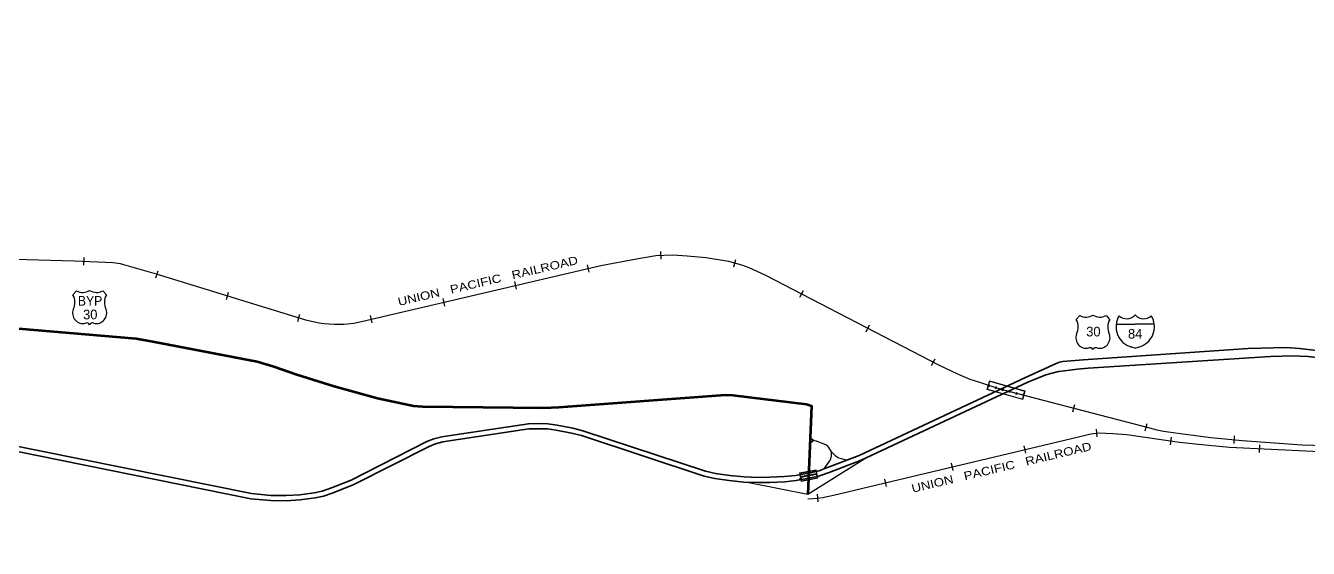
# Model space of a CAD drawing. Header units: feet. Extents: x -481249 to -254670, y -730376 to -544252.
# Drawn here: x -374898 to -356234, y -715384 to -707787 of the extents above; entities that cross this region are included whole.
import ezdxf
from ezdxf.enums import TextEntityAlignment as Align

# ---------------------------------------------------------------- set-up
doc = ezdxf.new("R2010")
doc.units = ezdxf.units.FT
doc.header["$LTSCALE"] = 70
doc.header["$PDMODE"] = 32
doc.header["$PDSIZE"] = 35
doc.linetypes.add('DOTTED', pattern=[1.5, 0.3, -1.2])
for name, color, linetype, lineweight in [('15', 7, 'Continuous', 25), ('16', 7, 'Continuous', 25), ('18', 7, 'Continuous', 35), ('19', 7, 'Continuous', 25), ('20', 7, 'Continuous', 70), ('34', 7, 'Continuous', 25), ('39', 7, 'Continuous', 13), ('55', 7, 'Continuous', 13)]:
    doc.layers.add(name, color=color, linetype=linetype, lineweight=lineweight)

msp = doc.modelspace()

# ---------------------------------------------------------------- linework, layer by layer
at = {"layer": '15'}
for p, q in [((-358756.41, -711996.51), (-358753.51, -711993.6)), ((-358750.34, -711995.98), (-358753.77, -711993.6)), ((-359029.12, -712127.98), (-358752.71, -712127.98)), ((-358752.71, -712473.56), (-358816.6, -712455.6)), ((-358753.24, -712473.82), (-358689.61, -712455.08))]:
    msp.add_line(p, q, dxfattribs=at)
msp.add_lwpolyline([(-358477.35, -712127.98), (-358753.24, -712127.98), (-358752.71, -712127.98)], dxfattribs=at)
for centre, radius, start, end in [((-358726.49, -712163.08), 306.13, 148.44436, 254.43378), ((-358875.09, -711880.48), 165.66, 227.34248, 315.8117), ((-358631.4, -711880.48), 165.66, 224.18831, 312.69403), ((-358780, -712163.08), 306.13, 283.08087, 31.62484)]:
    msp.add_arc(centre, radius, start, end, dxfattribs=at)
at = {"layer": '16'}
for p, q in [((-374209.87, -711698.95), (-374158.56, -711640.19)), ((-373966.8, -711634.22), (-373967.08, -711634.42)), ((-373774.71, -711640.1), (-373723.32, -711698.95)), ((-359611.4, -712057.92), (-359560.09, -711999.16)), ((-359368.33, -711993.19), (-359368.61, -711993.39)), ((-359176.24, -711999.07), (-359124.85, -712057.92))]:
    msp.add_line(p, q, dxfattribs=at)
for centre, radius, start, end in [((-374067.48, -711482.53), 182.07, 239.97227, 303.45418), ((-373865.7, -711483.03), 181.52, 236.33975, 300.08743), ((-373865.71, -711482.53), 182.07, 236.54582, 236.59441), ((-374402.85, -711809.58), 222.05, 332.97043, 29.75871), ((-373530.35, -711809.58), 222.05, 150.24129, 207.02957), ((-374063.66, -711964.48), 151.42, 159.09177, 283.81923), ((-373869.54, -711964.48), 151.42, 256.18077, 20.90823), ((-359469.01, -711841.5), 182.07, 239.97227, 303.45418), ((-359267.23, -711842), 181.52, 236.33975, 300.08743), ((-359267.24, -711841.5), 182.07, 236.54582, 236.59441), ((-359804.38, -712168.55), 222.05, 332.97043, 29.75871), ((-358931.88, -712168.55), 222.05, 150.24129, 207.02957), ((-359465.19, -712323.45), 151.42, 159.09177, 283.81923), ((-359271.07, -712323.45), 151.42, 256.18077, 20.90823)]:
    msp.add_arc(centre, radius, start, end, dxfattribs=at)
for centre, major_axis, start_param, end_param in [((-374008.32, -712163.3), (-19.56, 51.67), 4.95877769, 6.28318531), ((-373924.87, -712163.3), (19.56, 51.67), 0, 1.32637542), ((-359409.85, -712522.27), (-19.56, 51.67), 4.95877769, 6.28318531), ((-359326.4, -712522.27), (19.56, 51.67), 0, 1.32637542)]:
    msp.add_ellipse(centre, major_axis=major_axis, ratio=0.929097, start_param=start_param, end_param=end_param, dxfattribs=at)
at = {"layer": '18'}
for points in [[(-360348.47, -712899.97), (-359905.61, -712697.31), (-359854.14, -712679.37), (-359807.1, -712669.96), (-359512.61, -712644.03), (-357111.31, -712479.41), (-356555, -712467.05), (-356360.34, -712476.98), (-355858.1, -712535.31), (-352681.89, -712887.42)], [(-360316.69, -712967.9), (-360054.05, -712860.56), (-359980.15, -712840.32), (-359870.6, -712815.85), (-359705.97, -712792.32), (-359595.43, -712780.56), (-359437.85, -712764.08), (-356783.27, -712593.35), (-356452.07, -712585.22), (-356353.29, -712589.93), (-356235.69, -712596.99), (-355698.21, -712656.34), (-352683.85, -713016.97)], [(-375147.07, -713875.33), (-374715.54, -713960.55), (-371610.15, -714587.84), (-371328.57, -714614.47), (-371106.58, -714616.65), (-370909.79, -714605.05), (-370698.04, -714576.81), (-370585.11, -714553.27), (-370448.65, -714506.19), (-370271.23, -714434.79), (-370161.61, -714393.2), (-369058.18, -713832.95), (-368959.68, -713794.22), (-368841.73, -713762.33), (-368714.72, -713742.37), (-367580.66, -713574.01), (-367433.47, -713570.27), (-367298.33, -713574.01), (-367165.83, -713592.97), (-366938.36, -713635.22), (-366789.2, -713673.68), (-365007.33, -714261.89), (-364858.54, -714294.33), (-364652.67, -714324.94), (-364440.92, -714346.13), (-364240.94, -714353.19), (-364070.37, -714350.82), (-363854.52, -714340.09), (-363697.46, -714324.94), (-363638.05, -714316.35), (-363476.71, -714286.04), (-363399.82, -714269.14), (-363350.31, -714255.74), (-363231.62, -714209.59), (-362768.9, -714032.31), (-360348.47, -712899.97)], [(-375159.26, -713949.37), (-374730.23, -714034.1), (-371621.14, -714662.14), (-371332.48, -714689.44), (-371104.74, -714691.67), (-370902.62, -714679.76), (-370685.41, -714650.79), (-370565.15, -714625.72), (-370422.4, -714576.47), (-370243.92, -714504.65), (-370131.24, -714461.9), (-369027.41, -713901.44), (-368936.1, -713865.54), (-368826.08, -713835.79), (-368703.39, -713816.51), (-367574.18, -713648.87), (-367433.55, -713645.3), (-367304.7, -713648.86), (-367178, -713666.99), (-366954.59, -713708.49), (-366810.34, -713745.68), (-365027.13, -714334.34), (-364872.06, -714368.14), (-364661.92, -714399.39), (-364445.98, -714421), (-364241.74, -714428.21), (-364067.99, -714425.79), (-363849.05, -714414.91), (-363686.92, -714399.27), (-363455.5, -714355.86), (-363381.18, -714340.24), (-363356.14, -714333.83), (-363331.14, -714324.48), (-363205.66, -714279.96), (-362739.56, -714101.38), (-360316.69, -712967.9)]]:
    msp.add_lwpolyline(points, dxfattribs=at)
at = {"layer": '19'}
for q in [(-363486.23, -713858.49), (-363483.03, -713783.34)]:
    msp.add_line((-363431.54, -713816), q, dxfattribs=at)
for points in [[(-363173.49, -713982.73), (-363209.78, -713919.47), (-363225.94, -713900.64), (-363239.99, -713888.34), (-363255.34, -713880.05), (-363378.97, -713829.8), (-363388.67, -713826.51), (-363396.02, -713824.45), (-363431.54, -713816)], [(-364400.02, -714422.62), (-363517.51, -714594.15), (-362685.08, -714075.89)], [(-363279.96, -714228.39), (-363199.2, -714117.14), (-363188.9, -714098.89), (-363181.23, -714080.81), (-363170.97, -714040.66), (-363170.03, -714012.86), (-363173.49, -713982.73)], [(-362956.17, -714104.06), (-363028.68, -714084.2), (-363063.85, -714073.05), (-363075.42, -714067.72), (-363089.83, -714059.49), (-363105.99, -714048.3), (-363173.49, -713982.73)]]:
    msp.add_lwpolyline(points, dxfattribs=at)
at = {"layer": '20'}
for points in [[(-384703.02, -710074.26), (-384459.92, -710146.69), (-384314.06, -710196.12), (-383631.81, -710452.68), (-383530.21, -710484.09), (-383448.32, -710509.18), (-378695.67, -711853), (-378374.5, -711902.69), (-373291.36, -712335.94), (-373046.07, -712378.29), (-371531.3, -712669.99), (-371302.11, -712735.35), (-370954.18, -712855.65), (-370407.14, -713027.52), (-369780.1, -713200.78), (-369779.53, -713200.92)], [(-369779.53, -713200.92), (-369254, -713314.93), (-369124.19, -713324.44), (-367362.2, -713341.1), (-367141.38, -713333.76), (-364782.5, -713155.53), (-364701.75, -713154.88), (-364607.64, -713159.58), (-363534.87, -713286.69), (-363463.11, -713314.8), (-363517.51, -714594.15)]]:
    msp.add_lwpolyline(points, dxfattribs=at)
at = {"layer": '34'}
for p, q in [((-365652.98, -711181.49), (-365657.3, -711070.96)), ((-374051.05, -711265.78), (-374045.99, -711155.28)), ((-366696.86, -711370.5), (-366722.06, -711262.81)), ((-364593.31, -711289.99), (-364563.96, -711183.34)), ((-373002.44, -711454), (-372969.99, -711348.26)), ((-367754.67, -711615.41), (-367779.88, -711507.71)), ((-363632.77, -711734.62), (-363581.94, -711636.38)), ((-371976.64, -711766.05), (-371944.19, -711660.31)), ((-368798.07, -711862.3), (-368823.28, -711754.6)), ((-370939.39, -712087.08), (-370906.94, -711981.34)), ((-369855.88, -712107.21), (-369881.09, -711999.51)), ((-362669.61, -712235.88), (-362618.78, -712137.64)), ((-361716.1, -712726.27), (-361665.28, -712628.03)), ((-359659.32, -713398.01), (-359631.43, -713290.98)), ((-359306.96, -713763.22), (-359315.07, -713652.91)), ((-358609.26, -713674.28), (-358581.37, -713567.24)), ((-358240.31, -713878.01), (-358224.84, -713768.49)), ((-357314.97, -713859.31), (-357307.37, -713748.96)), ((-356942.39, -713881.65), (-356947.92, -713992.12)), ((-360342.93, -714002.56), (-360368.55, -713894.96)), ((-361399.8, -714251.5), (-361425.42, -714143.9)), ((-362372.36, -714483.74), (-362397.98, -714376.14)), ((-363367.77, -714706.68), (-363378.1, -714596.56))]:
    msp.add_line(p, q, dxfattribs=at)
at = {"layer": '34', "lineweight": 13}
for p, q in [((-360910.66, -713075.53), (-360875.2, -712949.91)), ((-360900.64, -713069.49), (-360869.67, -712959.78)), ((-360388.63, -713220.72), (-360353.28, -713095.49))]:
    msp.add_line(p, q, dxfattribs=at)
for points in [[(-378327.15, -711088.25), (-374187.5, -711205.97), (-373622.91, -711231.83), (-373524.09, -711245.96), (-373472.35, -711260.52), (-372996.69, -711397.07), (-370827.41, -712062.75), (-370626.72, -712107.51), (-370552.62, -712116.93), (-370406.75, -712126.34), (-370270.29, -712126.34), (-370212.65, -712123.98), (-370124.42, -712112.22), (-370011.49, -712088.68), (-366527.46, -711273.23), (-366010.7, -711175.34), (-365726.81, -711130.84), (-365479.62, -711121.16), (-365271.95, -711132.97), (-364995.2, -711159.62), (-364670.28, -711210.61), (-364482.06, -711262.4), (-364375.67, -711304.69), (-364269.7, -711349.53), (-364133.24, -711415.45), (-361604.35, -712723.85), (-361419.97, -712811.34), (-361295.28, -712865.48), (-361157.64, -712924.31), (-361035.3, -712966.68), (-360931.78, -712999.64), (-360687.09, -713074.97), (-358545.55, -713632.89), (-358439.08, -713661.12), (-358342.62, -713679.95), (-358060.89, -713722.34), (-357651.51, -713774.12), (-357198.23, -713819.84)], [(-360875.2, -712949.91), (-360391.54, -713086.42), (-360353.28, -713095.49)], [(-360910.51, -713075.02), (-360424.21, -713212.28), (-360388.63, -713220.72)], [(-360394.24, -713211.17), (-360422.2, -713204.53), (-360900.64, -713069.49)], [(-360869.67, -712959.78), (-360393.55, -713094.17), (-360363.24, -713101.35), (-360394.24, -713211.17)], [(-363518.31, -714667.51), (-363367.78, -714653.39), (-363304.28, -714643.97), (-363232.76, -714630.94), (-363142.01, -714611.12), (-362615.71, -714486), (-359477.98, -713738.95), (-359396.6, -713721.93), (-359320.17, -713710.55), (-359276.53, -713707.34), (-359180.21, -713709.36), (-359079.47, -713713.82), (-358874.93, -713731.75), (-358107.94, -713840.03), (-357879.96, -713864.98), (-357382.78, -713915.73)], [(-354660.62, -713874.16), (-354748.84, -713907.11), (-354780.61, -713915.35), (-354834.48, -713922.03), (-355441.72, -713957.72), (-355911.67, -713979.43), (-356167.54, -713976.55), (-357382.78, -713915.73)], [(-357198.23, -713819.84), (-356323.41, -713880.05), (-355984.03, -713891.81), (-355772.28, -713891.81), (-355257.71, -713874.57), (-354787.03, -713840.68), (-354755.9, -713843.56), (-354725.32, -713850.62), (-354660.62, -713874.16)]]:
    msp.add_lwpolyline(points, dxfattribs=at)
at = {"layer": '34'}
for points in [[(-378327.11, -711087.15), (-374187.46, -711204.87), (-373622.81, -711230.73), (-373523.86, -711244.88), (-373472.05, -711259.46), (-372996.38, -711396.02), (-370827.13, -712061.69), (-370626.53, -712106.43), (-370552.52, -712115.83), (-370406.71, -712125.24), (-370270.31, -712125.24), (-370212.75, -712122.88), (-370124.61, -712111.13), (-370011.73, -712087.61), (-366527.69, -711272.15), (-366010.89, -711174.26), (-365726.92, -711129.74), (-365479.61, -711120.06), (-365271.87, -711131.87), (-364995.06, -711158.53), (-364670.05, -711209.53), (-364481.71, -711261.36), (-364375.25, -711303.67), (-364269.25, -711348.53), (-364132.75, -711414.47), (-361603.86, -712722.86), (-361419.52, -712810.34), (-361294.84, -712864.47), (-361157.24, -712923.28), (-361034.95, -712965.64), (-360931.45, -712998.59), (-360686.79, -713073.91), (-358545.27, -713631.83), (-358438.83, -713660.05), (-358342.43, -713678.87), (-358060.74, -713721.25), (-357651.39, -713773.03), (-357198.12, -713818.75)], [(-363518.41, -714666.41), (-363367.91, -714652.3), (-363304.46, -714642.88), (-363232.98, -714629.86), (-363142.25, -714610.05), (-362615.96, -714484.93), (-359478.22, -713737.88), (-359396.79, -713720.85), (-359320.29, -713709.46), (-359276.56, -713706.24), (-359180.17, -713708.26), (-359079.4, -713712.72), (-358874.8, -713730.66), (-358107.8, -713838.94), (-357879.84, -713863.89), (-357382.67, -713914.64)], [(-354660.24, -713875.19), (-354748.51, -713908.16), (-354780.4, -713916.43), (-354834.38, -713923.13), (-355441.66, -713958.82), (-355911.65, -713980.53), (-356167.57, -713977.65), (-357382.83, -713916.83)], [(-357198.15, -713818.74), (-356323.35, -713878.95), (-355984.01, -713890.71), (-355772.3, -713890.71), (-355257.77, -713873.47), (-354787.02, -713839.58), (-354755.72, -713842.47), (-354725.01, -713849.56), (-354660.24, -713873.13)]]:
    msp.add_lwpolyline(points, dxfattribs=at)
at = {"layer": '34', "linetype": 'DOTTED', "lineweight": 100}
msp.add_arc((-358926.29, -706972.42), 6349.9, 251.96462, 256.81195, dxfattribs=at)
at = {"layer": '39'}
for points in [[(-352556.11, -704822.83), (-353035.61, -704737.86), (-353703.16, -704706.19), (-354174.59, -704669.92), (-354395.37, -704485.7), (-354907.11, -704466.76), (-355041.94, -704512.52), (-355752.81, -704442.02), (-356340.08, -704395.71), (-356566.48, -704415.82), (-356925.19, -704565.9), (-357030.54, -704754.47), (-357119.46, -705031.51), (-356994.44, -705991.72), (-356712.23, -706321.32), (-356297.99, -706763.45), (-355637.66, -707089.62), (-355010.75, -707156.65), (-354750.24, -707243.36), (-354609.42, -707424.19), (-354455.8, -707673.39), (-354346.3, -707815.59), (-354069.58, -708229.28), (-353891.55, -708454.85), (-353675.4, -708787.31), (-353674.06, -708937.65), (-353704.06, -709163.61), (-353799.78, -709372.38), (-353985.62, -709587.61), (-354179.93, -709716.51), (-354384.17, -709841.22), (-354780.53, -710197.09), (-355096.67, -710766.8), (-355245.94, -711289.31), (-355206.84, -711566.57), (-355019.57, -712287.35), (-355027.9, -712531.73), (-354915.4, -712956.58), (-354642.69, -713257.96), (-354577.92, -713214.99), (-354546.58, -713139.37), (-354541.34, -713069.32), (-354469.6, -713084.6), (-354204.77, -713492.06), (-354149.53, -713761.59), (-354217.14, -713964.85), (-354199.34, -714089.42), (-353930.26, -714256.45), (-353689.51, -714216.55), (-353581.12, -714308.63), (-353386.84, -714520.45), (-353066.4, -714724.45), (-352835.49, -714900.84), (-352716.18, -715044.11)], [(-362779.1, -705750.68), (-362765.98, -705574.54), (-362705.97, -705461.34), (-362579.52, -705437.49), (-362488.99, -705521.24), (-362468.73, -705619.8), (-362354.18, -705589.73), (-362297.96, -705464.44), (-362272.04, -705356.66), (-362092.05, -705245.56), (-361519, -705191.4), (-361230.58, -705170.37), (-361055.68, -705121.3), (-361002.48, -705054.08), (-360960.57, -704946.58), (-360821.25, -704872.85), (-360800.5, -704831.12), (-360725.33, -704878.53), (-360622.52, -704946.46), (-360370.48, -704946.84), (-360052.59, -705068.62), (-359654.42, -705175.77), (-358786.04, -705275.07), (-358485.82, -705378.5), (-357963.1, -705567.99), (-357681.49, -705931.65), (-357456.62, -706336.41), (-357160.56, -706900.75), (-356754.69, -707250.55), (-356489.6, -707417.51), (-355989.47, -707640.67), (-355730.52, -707815.54), (-355428.05, -708017.22), (-355038.39, -708040.04), (-354739.36, -708097.36), (-354287.74, -708461.98), (-354034.59, -708851.2), (-354404.82, -709425.98), (-354755.69, -709810.7), (-354943.86, -709931.69), (-355221.94, -710385.81), (-355363.37, -710804.24), (-355478.58, -711323.34), (-355395.75, -711841.87), (-355145.67, -712517.65), (-355161.02, -712820.02), (-355096.9, -713039.6), (-354910.12, -713223.23), (-354390.51, -713589.04), (-354369.57, -713761.77), (-354414.97, -713953.38), (-354364.35, -714144.67), (-354199.32, -714313.89), (-353766.06, -714586), (-353401.95, -714808.8), (-353219.86, -714918.19), (-353005.98, -715040.17), (-352917.45, -715123.88), (-352860.24, -715168.97), (-352810.34, -715288.09), (-352723.47, -715383.65)]]:
    msp.add_spline(points, degree=3, dxfattribs=at)
at = {"layer": '55'}
msp.add_line((-363627.32, -714350.25), (-363381.8, -714303.17), dxfattribs=at)
for points in [[(-363639.09, -714288.87), (-363393.57, -714241.79), (-363370.03, -714364.56), (-363615.55, -714411.64)], [(-363629.72, -714295.21), (-363399.91, -714251.15), (-363391.15, -714296.82), (-363620.97, -714340.88)], [(-363617.96, -714356.59), (-363388.15, -714312.53), (-363379.39, -714358.21), (-363609.2, -714402.27)]]:
    msp.add_lwpolyline(points, close=True, dxfattribs=at)
msp.add_point((-363622.15, -714377.26), dxfattribs=at)

# ---------------------------------------------------------------- texts
at = {"layer": '15'}
msp.add_text('84', height=140, dxfattribs=at).set_placement((-358753.79, -712336.09), align=Align.CENTER)
at = {"layer": '16', "width": 0.95}
msp.add_text('BYP', height=140, dxfattribs=at).set_placement((-373960.25, -711856.15), align=Align.CENTER)
at = {"layer": '16'}
for p in [(-373957.92, -712054.29), (-359361.78, -712303.7)]:
    msp.add_text('30', height=140, dxfattribs=at).set_placement(p, align=Align.CENTER)
at = {"layer": '34', "width": 1.2}
for rotation, p in [(13.173, (-369466.62, -711861.39)), (13.392, (-361991.33, -714576.02))]:
    msp.add_text('UNION   PACIFIC   RAILROAD', height=120, rotation=rotation, dxfattribs=at).set_placement(p)

doc.saveas('drawing.dxf')
